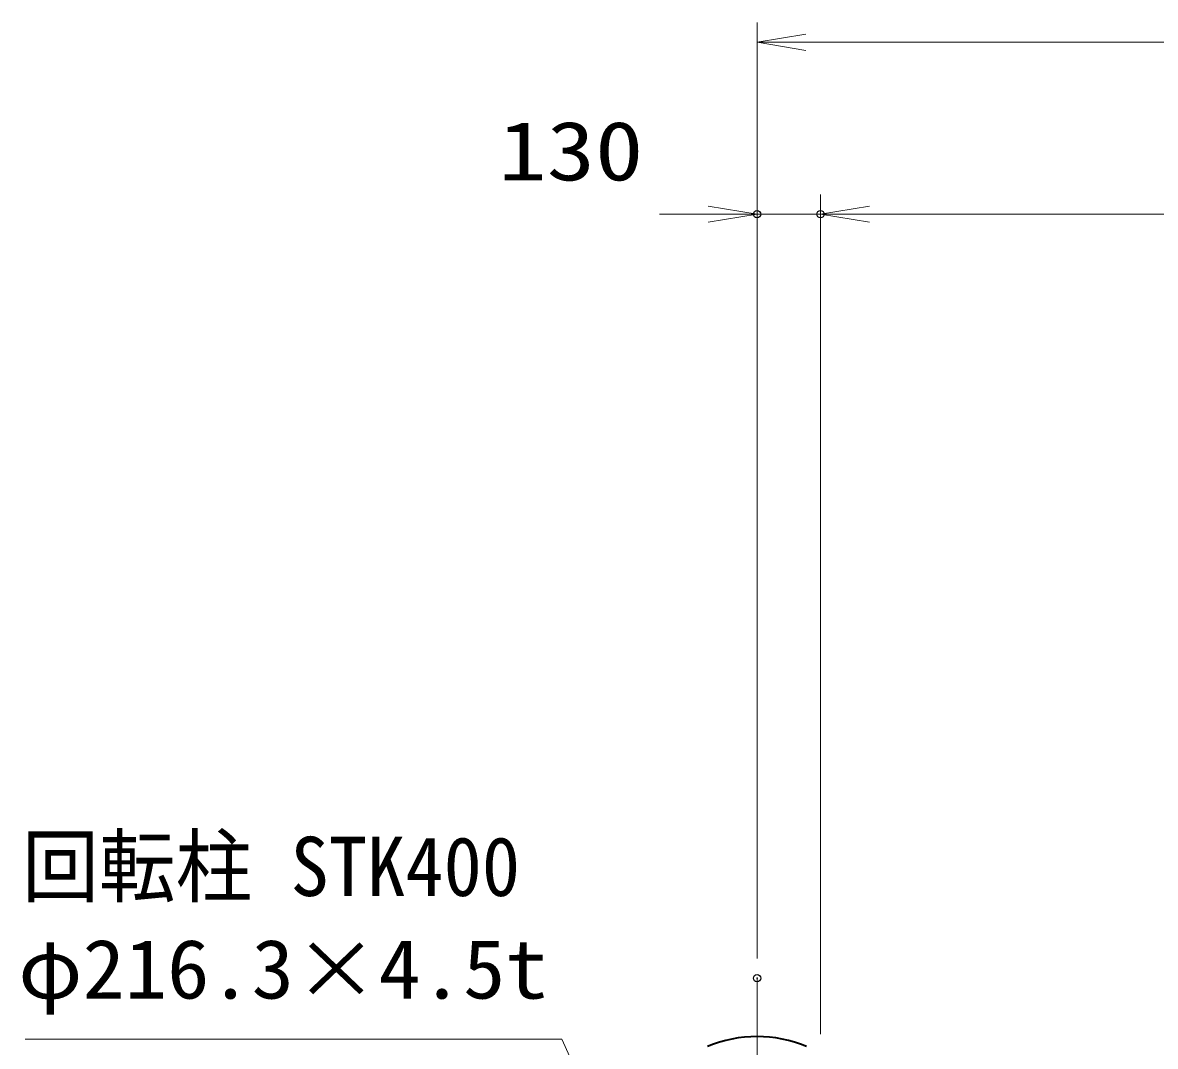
# Model space of a CAD drawing. Units: millimetres, scale not verified. Extents: x -11880 to 11880, y -8400 to 8400.
# Drawn here: x -5911 to -3591, y 918 to 3014 of the extents above; entities that cross this region are included whole.
import ezdxf
from ezdxf.enums import TextEntityAlignment as Align

# ---------------------------------------------------------------- set-up
doc = ezdxf.new("R2010")
doc.units = ezdxf.units.MM
doc.header["$LTSCALE"] = 30
doc.header["$PDMODE"] = 32
doc.header["$PDSIZE"] = 15
doc.linetypes.add('USER1', pattern=[18, 12, -1.5, 3, -1.5])
for name, color, linetype, lineweight in [('0-1_外形線', 7, 'Continuous', 35), ('0-2_軸線', 200, 'USER1', 15), ('0-4_寸法線', 4, 'Continuous', 18), ('0-5_0', 7, 'Continuous', 18)]:
    doc.layers.add(name, color=color, linetype=linetype, lineweight=lineweight)
doc.layers.add('0-6_Defpoints', color=7, linetype='Continuous')
doc.styles.add('ＭＳ ゴシック', font='')
doc.styles.get('ＭＳ ゴシック').set_extended_font_data('MS Gothic')

# ---------------------------------------------------------------- blocks, each defined once
blk = doc.blocks.new('_Open')
at = {"layer": '0-5_0', "color": 4}
blk.add_line((-30, 5), (0, 0), dxfattribs=at)
blk.add_lwpolyline([(-30, -5), (0, 0), (-30, 0)], dxfattribs=at)
blk = doc.blocks.new('S454')
at = {"layer": '0-4_寸法線'}
for points in [[(5049381.5, 86298970.9), (5082352.7, 86298970.9), (5091372.3, 86279039.6), (5092609.1, 86276306.4)], [(5090916.7, 86278833.5), (5092609.1, 86276306.4), (5091827.8, 86279245.7)]]:
    blk.add_lwpolyline(points, dxfattribs=at)
at = {"layer": '0-4_寸法線', "color": 254, "style": 'ＭＳ ゴシック'}
for s, width, p in [('回転柱 STK400', 0.95, (5049190.6, 86306671.4)), ('φ216.3×4.5t', 1.05, (5048949.5, 86300371.4))]:
    blk.add_text(s, height=3637, dxfattribs=dict(at, width=width)).set_placement(p, align=Align.BOTTOM_LEFT)

msp = doc.modelspace()

# ---------------------------------------------------------------- linework, layer by layer
at = {"layer": '0-1_外形線'}
msp.add_arc((-4406.96, 671.24), 266.94, 67.67999, 112.32001, dxfattribs=at)
at = {"layer": '0-2_軸線'}
msp.add_line((-4406.96, 1057.75), (-4406.96, -1776.29), dxfattribs=at)
at = {"layer": '0-4_寸法線'}
for p, q in [((-4406.96, 1097.75), (-4406.96, 3013.75)), ((-4406.96, 2973.75), (3868.04, 2973.75)), ((-4406.96, 1097.75), (-4406.96, 2661.74)), ((-4276.96, 943.18), (-4276.96, 2661.74)), ((-4276.96, 943.18), (-4276.96, 2661.74)), ((-4506.96, 2621.74), (-4606.96, 2621.74)), ((-4276.96, 2621.74), (-4406.96, 2621.74)), ((-276.96, 2621.74), (-4276.96, 2621.74)), ((-4176.96, 2621.74), (-4076.96, 2621.74))]:
    msp.add_line(p, q, dxfattribs=at)
at = {"layer": '0-6_Defpoints'}
for p in [(-4406.96, 2621.74), (-4276.96, 2621.74), (-4406.96, 1057.75)]:
    msp.add_point(p, dxfattribs=at)

# ---------------------------------------------------------------- block references
at = {"layer": '0-4_寸法線', "xscale": 3.333333, "yscale": 3.333333, "rotation": 180}
for p in [(-4406.96, 2973.75), (-4276.96, 2621.74), (-4276.96, 2621.74)]:
    msp.add_blockref('_Open', p, dxfattribs=at)
at = {"layer": '0-4_寸法線'}
for name, p, xscale, yscale in [('_Open', (-4406.96, 2621.74), 3.333333, 3.333333), ('S454', (-174218.27, -2875699.17), 0.03333333, 0.03333333)]:
    msp.add_blockref(name, p, dxfattribs=dict(at, xscale=xscale, yscale=yscale))

# ---------------------------------------------------------------- texts
at = {"layer": '0-4_寸法線', "color": 254, "style": 'ＭＳ ゴシック', "width": 1.2}
msp.add_text('130', height=121.2, dxfattribs=at).set_placement((-4936.64, 2654.42), align=Align.BOTTOM_LEFT)

doc.saveas('drawing.dxf')
